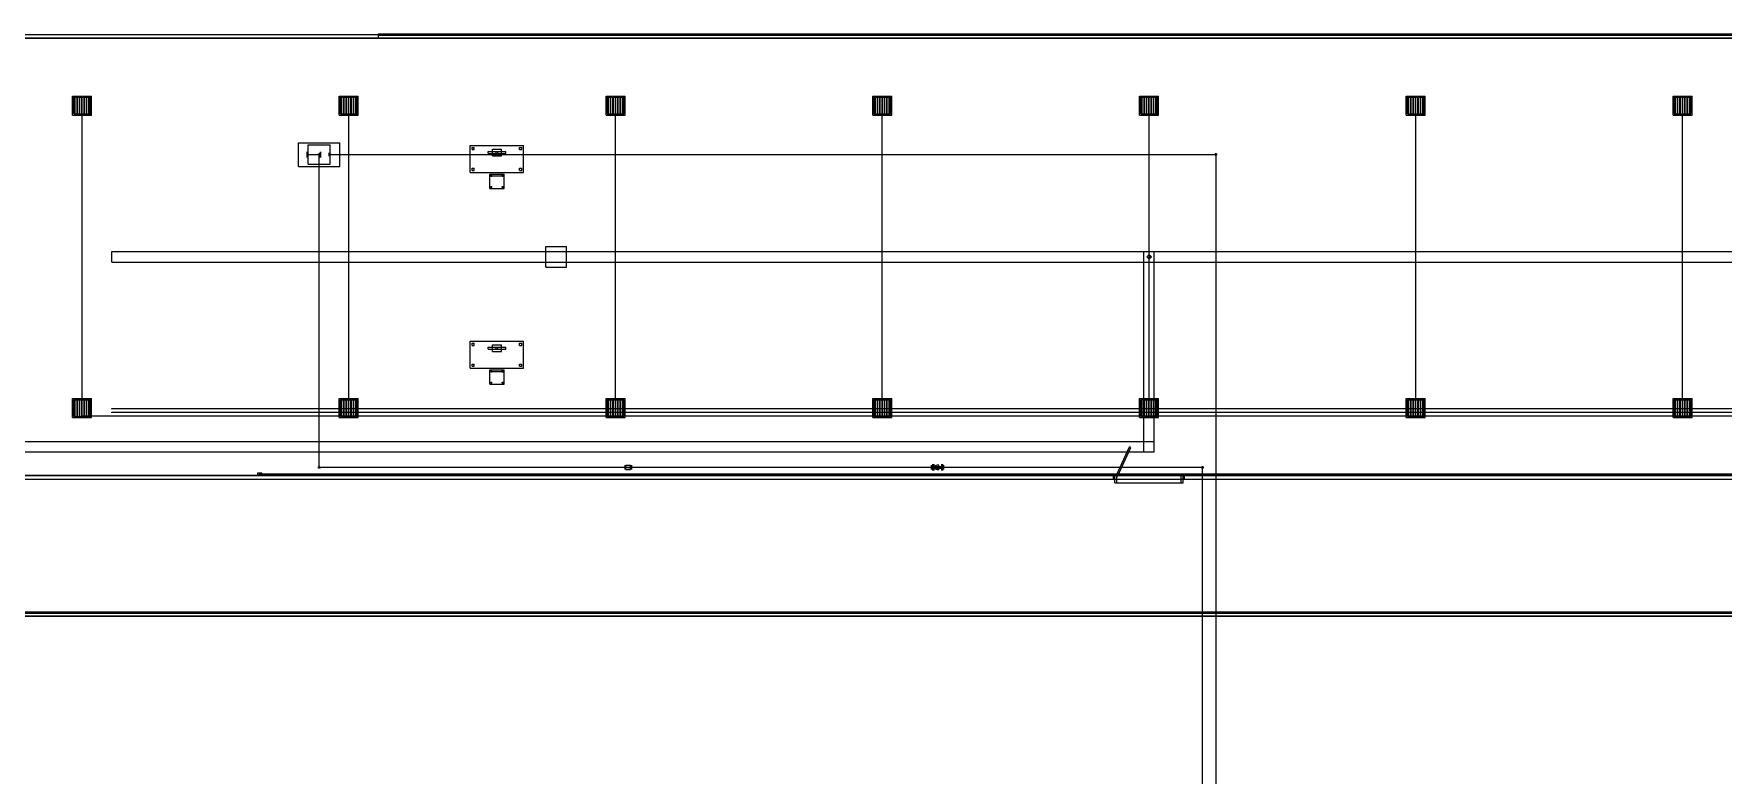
# Model space of a CAD drawing. Header units: millimetres. Extents: x 139000 to 377080, y -238120 to -178478.
# Drawn here: x 220372 to 277372, y -203484 to -178478 of the extents above; entities that cross this region are included whole.
import ezdxf

# ---------------------------------------------------------------- set-up
doc = ezdxf.new("R2010")
doc.units = ezdxf.units.MM

msp = doc.modelspace()

# ---------------------------------------------------------------- linework, layer by layer
at = {"layer": 'electrical'}
for p, q in [((222007.79, -180900), (221992.21, -180900)), ((221992.21, -180900), (222000, -180900)), ((222000, -180900), (222007.79, -180900)), ((222000, -191370), (222000, -180900)), ((231007.79, -180900), (230992.21, -180900)), ((230992.21, -180900), (231000, -180900)), ((231000, -180900), (231007.79, -180900)), ((231000, -191370), (231000, -180900)), ((240007.79, -180900), (239992.21, -180900)), ((239992.21, -180900), (240000, -180900)), ((240000, -180900), (240007.79, -180900)), ((240000, -191370), (240000, -180900)), ((249007.79, -180900), (248992.21, -180900)), ((248992.21, -180900), (249000, -180900)), ((249000, -180900), (249007.79, -180900)), ((249000, -191370), (249000, -180900)), ((258007.79, -180900), (257992.21, -180900)), ((257992.21, -180900), (258000, -180900)), ((258000, -180900), (258007.79, -180900)), ((258000, -191370), (258000, -180900)), ((267007.79, -180900), (266992.21, -180900)), ((266992.21, -180900), (267000, -180900)), ((267000, -180900), (267007.79, -180900)), ((267000, -191370), (267000, -180900)), ((276007.79, -180900), (275992.21, -180900)), ((275992.21, -180900), (276000, -180900)), ((276000, -180900), (276007.79, -180900)), ((276000, -191370), (276000, -180900)), ((222007.79, -191370), (221992.21, -191370)), ((221992.21, -191370), (222000, -191370)), ((222000, -191377.79), (222000, -191362.21)), ((222000, -191362.21), (222000, -191370)), ((222000, -191370), (222000, -191377.79)), ((307550, -191370), (222000, -191370)), ((222000, -191370), (222007.79, -191370)), ((223000, -191141.26), (223000, -191118.74)), ((223000, -191118.74), (223000, -191130)), ((223000, -191130), (223000, -191141.26)), ((293000, -191130), (223000, -191130)), ((223000, -191261.26), (223000, -191238.74)), ((223000, -191238.74), (223000, -191250)), ((223000, -191250), (223000, -191261.26)), ((293000, -191250), (223000, -191250)), ((223000, -191381.26), (223000, -191358.74)), ((223000, -191358.74), (223000, -191370)), ((223000, -191370), (223000, -191381.26)), ((293000, -191370), (223000, -191370)), ((231007.79, -191370), (230992.21, -191370)), ((230992.21, -191370), (231000, -191370)), ((231000, -191370), (231007.79, -191370)), ((240007.79, -191370), (239992.21, -191370)), ((239992.21, -191370), (240000, -191370)), ((240000, -191370), (240007.79, -191370)), ((249007.79, -191370), (248992.21, -191370)), ((248992.21, -191370), (249000, -191370)), ((249000, -191370), (249007.79, -191370)), ((258007.79, -191370), (257992.21, -191370)), ((257992.21, -191370), (258000, -191370)), ((258000, -191370), (258007.79, -191370)), ((267007.79, -191370), (266992.21, -191370)), ((266992.21, -191370), (267000, -191370)), ((267000, -191370), (267007.79, -191370)), ((276007.79, -191370), (275992.21, -191370)), ((275992.21, -191370), (276000, -191370)), ((276000, -191370), (276007.79, -191370)), ((227935, -193350), (227935, -193290)), ((227935, -193290), (228065, -193290)), ((227935, -193350), (228065, -193350)), ((228009, -193320), (227995.5, -193312.21)), ((227995.5, -193312.21), (227995.5, -193327.79)), ((227995.5, -193327.79), (228009, -193320)), ((228000, -193327.79), (228000, -193312.21)), ((228000, -193312.21), (228000, -193320)), ((228000, -193320), (307550, -193320)), ((228000, -193320), (228000, -193327.79)), ((228000, -193320), (228009.72, -193320)), ((228009.72, -193320), (228000, -193320)), ((228065, -193350), (228065, -193290))]:
    msp.add_line(p, q, dxfattribs=at)
at = {"layer": 'hvac'}
for p, q in [((237650, -186350), (237650, -185650)), ((237650, -185650), (238350, -185650)), ((238350, -186350), (238350, -185650)), ((223000, -186175), (223000, -185825)), ((223000, -185825), (293000, -185825)), ((223000, -186175), (293000, -186175)), ((237650, -186350), (238350, -186350)), ((257825, -192575), (257825, -185825)), ((257825, -185825), (258175, -185825)), ((258175, -192575), (258175, -185825)), ((209125, -192225), (258175, -192225)), ((209125, -192575), (258175, -192575)), ((257825, -192575), (258175, -192575)), ((258175, -192575), (258175, -192225))]:
    msp.add_line(p, q, dxfattribs=at)
at = {"layer": 'interiors'}
for p, q in [((208000, -178500), (308000, -178500)), ((307880, -178620), (208120, -178620)), ((208125, -178625), (307875, -178625)), ((232000, -178522.5), (232000, -178477.5)), ((232000, -178477.5), (284000, -178477.5)), ((232000, -178500), (284000, -178500)), ((232000, -178620), (232000, -178500)), ((232000, -178522.5), (284000, -178522.5)), ((232000, -178620), (284000, -178620)), ((235100, -183150), (235100, -182250)), ((235100, -182250), (236900, -182250)), ((235165, -182385), (235165, -182315)), ((235165, -182315), (235235, -182315)), ((235165, -182385), (235235, -182385)), ((235235, -182385), (235235, -182315)), ((235850, -182590), (235850, -182370)), ((235850, -182370), (236150, -182370)), ((236150, -182590), (236150, -182370)), ((236765, -182385), (236765, -182315)), ((236765, -182315), (236835, -182315)), ((236765, -182385), (236835, -182385)), ((236835, -182385), (236835, -182315)), ((236900, -183150), (236900, -182250)), ((235700, -182510), (235700, -182450)), ((235700, -182450), (236300, -182450)), ((235700, -182510), (236300, -182510)), ((235850, -182590), (236150, -182590)), ((235970, -182515), (235970, -182445)), ((235970, -182445), (236030, -182445)), ((235970, -182515), (236030, -182515)), ((236030, -182515), (236030, -182445)), ((236300, -182510), (236300, -182450)), ((235100, -183150), (236900, -183150)), ((235165, -183085), (235165, -183015)), ((235165, -183015), (235235, -183015)), ((235165, -183085), (235235, -183085)), ((235235, -183085), (235235, -183015)), ((235760, -183272.5), (235760, -183207.5)), ((235760, -183207.5), (236240, -183207.5)), ((235760, -183690), (235760, -183210)), ((235760, -183210), (236240, -183210)), ((235760, -183272.5), (236240, -183272.5)), ((235792.5, -183277.5), (235792.5, -183242.5)), ((235792.5, -183242.5), (235827.5, -183242.5)), ((235792.5, -183277.5), (235827.5, -183277.5)), ((235827.5, -183277.5), (235827.5, -183242.5)), ((236172.5, -183277.5), (236172.5, -183242.5)), ((236172.5, -183242.5), (236207.5, -183242.5)), ((236172.5, -183277.5), (236207.5, -183277.5)), ((236207.5, -183277.5), (236207.5, -183242.5)), ((236240, -183272.5), (236240, -183207.5)), ((236240, -183690), (236240, -183210)), ((236765, -183085), (236765, -183015)), ((236765, -183015), (236835, -183015)), ((236765, -183085), (236835, -183085)), ((236835, -183085), (236835, -183015)), ((235760, -183690), (236240, -183690)), ((235792.5, -183657.5), (235792.5, -183622.5)), ((235792.5, -183622.5), (235827.5, -183622.5)), ((235792.5, -183657.5), (235827.5, -183657.5)), ((235827.5, -183657.5), (235827.5, -183622.5)), ((236172.5, -183657.5), (236172.5, -183622.5)), ((236172.5, -183622.5), (236207.5, -183622.5)), ((236172.5, -183657.5), (236207.5, -183657.5)), ((236207.5, -183657.5), (236207.5, -183622.5)), ((235100, -189750), (235100, -188850)), ((235100, -188850), (236900, -188850)), ((235165, -188985), (235165, -188915)), ((235165, -188915), (235235, -188915)), ((235165, -188985), (235235, -188985)), ((235235, -188985), (235235, -188915)), ((235700, -189110), (235700, -189050)), ((235700, -189050), (236300, -189050)), ((235700, -189110), (236300, -189110)), ((235850, -189190), (235850, -188970)), ((235850, -188970), (236150, -188970)), ((235850, -189190), (236150, -189190)), ((235970, -189115), (235970, -189045)), ((235970, -189045), (236030, -189045)), ((235970, -189115), (236030, -189115)), ((236030, -189115), (236030, -189045)), ((236150, -189190), (236150, -188970)), ((236300, -189110), (236300, -189050)), ((236765, -188985), (236765, -188915)), ((236765, -188915), (236835, -188915)), ((236765, -188985), (236835, -188985)), ((236835, -188985), (236835, -188915)), ((236900, -189750), (236900, -188850)), ((235100, -189750), (236900, -189750)), ((235165, -189685), (235165, -189615)), ((235165, -189615), (235235, -189615)), ((235165, -189685), (235235, -189685)), ((235235, -189685), (235235, -189615)), ((235760, -189872.5), (235760, -189807.5)), ((235760, -189807.5), (236240, -189807.5)), ((235760, -190290), (235760, -189810)), ((235760, -189810), (236240, -189810)), ((236240, -189872.5), (236240, -189807.5)), ((236240, -190290), (236240, -189810)), ((236765, -189685), (236765, -189615)), ((236765, -189615), (236835, -189615)), ((236765, -189685), (236835, -189685)), ((236835, -189685), (236835, -189615)), ((235760, -189872.5), (236240, -189872.5)), ((235760, -190290), (236240, -190290)), ((235792.5, -189877.5), (235792.5, -189842.5)), ((235792.5, -189842.5), (235827.5, -189842.5)), ((235792.5, -189877.5), (235827.5, -189877.5)), ((235792.5, -190257.5), (235792.5, -190222.5)), ((235792.5, -190222.5), (235827.5, -190222.5)), ((235792.5, -190257.5), (235827.5, -190257.5)), ((235827.5, -189877.5), (235827.5, -189842.5)), ((235827.5, -190257.5), (235827.5, -190222.5)), ((236172.5, -189877.5), (236172.5, -189842.5)), ((236172.5, -189842.5), (236207.5, -189842.5)), ((236172.5, -189877.5), (236207.5, -189877.5)), ((236172.5, -190257.5), (236172.5, -190222.5)), ((236172.5, -190222.5), (236207.5, -190222.5)), ((236172.5, -190257.5), (236207.5, -190257.5)), ((236207.5, -189877.5), (236207.5, -189842.5)), ((236207.5, -190257.5), (236207.5, -190222.5)), ((256889.61, -193390.49), (257346.04, -192411.68)), ((256930.39, -193409.51), (257386.82, -192430.7)), ((257386.82, -192430.7), (257346.04, -192411.68)), ((208000, -193500), (256800, -193500)), ((208000, -193500), (308000, -193500)), ((307880, -193380), (208120, -193380)), ((256800, -193380), (208120, -193380)), ((208125, -193375), (307875, -193375)), ((256800, -193500), (256800, -193380)), ((256800, -193380), (259200, -193380)), ((256800, -193500), (259200, -193500)), ((256845, -193620), (256845, -193380)), ((256845, -193380), (256915, -193380)), ((256845, -193620), (256915, -193620)), ((256850, -193620), (256850, -193380)), ((256850, -193380), (259150, -193380)), ((256850, -193620), (259150, -193620)), ((256930.39, -193409.51), (256889.61, -193390.49)), ((256915, -193620), (256915, -193380)), ((259085, -193620), (259085, -193380)), ((259085, -193380), (259155, -193380)), ((259085, -193620), (259155, -193620)), ((259150, -193620), (259150, -193380)), ((259155, -193620), (259155, -193380)), ((259200, -193500), (259200, -193380)), ((307880, -193380), (259200, -193380)), ((259200, -193500), (308000, -193500)), ((149000, -198000), (367000, -198000)), ((366880, -198120), (149120, -198120)), ((149125, -198125), (366875, -198125)), ((201320, -197977.5), (314680, -197977.5)), ((201320, -198000), (314680, -198000)), ((201320, -198022.5), (314680, -198022.5)), ((201320, -198120), (314680, -198120))]:
    msp.add_line(p, q, dxfattribs=at)
at = {"layer": 'lighting'}
for p, q in [((221680, -181220), (221680, -180580)), ((221680, -180580), (222320, -180580)), ((221720, -181180), (221720, -180620)), ((221720, -180620), (222280, -180620)), ((221754, -181170), (221754, -180630)), ((221754, -180630), (221766, -180630)), ((221766, -181170), (221766, -180630)), ((221834, -181170), (221834, -180630)), ((221834, -180630), (221846, -180630)), ((221846, -181170), (221846, -180630)), ((221914, -181170), (221914, -180630)), ((221914, -180630), (221926, -180630)), ((221926, -181170), (221926, -180630)), ((221994, -181170), (221994, -180630)), ((221994, -180630), (222006, -180630)), ((222006, -181170), (222006, -180630)), ((222074, -181170), (222074, -180630)), ((222074, -180630), (222086, -180630)), ((222086, -181170), (222086, -180630)), ((222154, -181170), (222154, -180630)), ((222154, -180630), (222166, -180630)), ((222166, -181170), (222166, -180630)), ((222234, -181170), (222234, -180630)), ((222234, -180630), (222246, -180630)), ((222246, -181170), (222246, -180630)), ((222280, -181180), (222280, -180620)), ((222320, -181220), (222320, -180580)), ((230680, -181220), (230680, -180580)), ((230680, -180580), (231320, -180580)), ((230720, -181180), (230720, -180620)), ((230720, -180620), (231280, -180620)), ((230754, -181170), (230754, -180630)), ((230754, -180630), (230766, -180630)), ((230766, -181170), (230766, -180630)), ((230834, -181170), (230834, -180630)), ((230834, -180630), (230846, -180630)), ((230846, -181170), (230846, -180630)), ((230914, -181170), (230914, -180630)), ((230914, -180630), (230926, -180630)), ((230926, -181170), (230926, -180630)), ((230994, -181170), (230994, -180630)), ((230994, -180630), (231006, -180630)), ((231006, -181170), (231006, -180630)), ((231074, -181170), (231074, -180630)), ((231074, -180630), (231086, -180630)), ((231086, -181170), (231086, -180630)), ((231154, -181170), (231154, -180630)), ((231154, -180630), (231166, -180630)), ((231166, -181170), (231166, -180630)), ((231234, -181170), (231234, -180630)), ((231234, -180630), (231246, -180630)), ((231246, -181170), (231246, -180630)), ((231280, -181180), (231280, -180620)), ((231320, -181220), (231320, -180580)), ((239680, -181220), (239680, -180580)), ((239680, -180580), (240320, -180580)), ((239720, -181180), (239720, -180620)), ((239720, -180620), (240280, -180620)), ((239754, -181170), (239754, -180630)), ((239754, -180630), (239766, -180630)), ((239766, -181170), (239766, -180630)), ((239834, -181170), (239834, -180630)), ((239834, -180630), (239846, -180630)), ((239846, -181170), (239846, -180630)), ((239914, -181170), (239914, -180630)), ((239914, -180630), (239926, -180630)), ((239926, -181170), (239926, -180630)), ((239994, -181170), (239994, -180630)), ((239994, -180630), (240006, -180630)), ((240006, -181170), (240006, -180630)), ((240074, -181170), (240074, -180630)), ((240074, -180630), (240086, -180630)), ((240086, -181170), (240086, -180630)), ((240154, -181170), (240154, -180630)), ((240154, -180630), (240166, -180630)), ((240166, -181170), (240166, -180630)), ((240234, -181170), (240234, -180630)), ((240234, -180630), (240246, -180630)), ((240246, -181170), (240246, -180630)), ((240280, -181180), (240280, -180620)), ((240320, -181220), (240320, -180580)), ((248680, -181220), (248680, -180580)), ((248680, -180580), (249320, -180580)), ((248720, -181180), (248720, -180620)), ((248720, -180620), (249280, -180620)), ((248754, -181170), (248754, -180630)), ((248754, -180630), (248766, -180630)), ((248766, -181170), (248766, -180630)), ((248834, -181170), (248834, -180630)), ((248834, -180630), (248846, -180630)), ((248846, -181170), (248846, -180630)), ((248914, -181170), (248914, -180630)), ((248914, -180630), (248926, -180630)), ((248926, -181170), (248926, -180630)), ((248994, -181170), (248994, -180630)), ((248994, -180630), (249006, -180630)), ((249006, -181170), (249006, -180630)), ((249074, -181170), (249074, -180630)), ((249074, -180630), (249086, -180630)), ((249086, -181170), (249086, -180630)), ((249154, -181170), (249154, -180630)), ((249154, -180630), (249166, -180630)), ((249166, -181170), (249166, -180630)), ((249234, -181170), (249234, -180630)), ((249234, -180630), (249246, -180630)), ((249246, -181170), (249246, -180630)), ((249280, -181180), (249280, -180620)), ((249320, -181220), (249320, -180580)), ((257680, -181220), (257680, -180580)), ((257680, -180580), (258320, -180580)), ((257720, -181180), (257720, -180620)), ((257720, -180620), (258280, -180620)), ((257754, -181170), (257754, -180630)), ((257754, -180630), (257766, -180630)), ((257766, -181170), (257766, -180630)), ((257834, -181170), (257834, -180630)), ((257834, -180630), (257846, -180630)), ((257846, -181170), (257846, -180630)), ((257914, -181170), (257914, -180630)), ((257914, -180630), (257926, -180630)), ((257926, -181170), (257926, -180630)), ((257994, -181170), (257994, -180630)), ((257994, -180630), (258006, -180630)), ((258006, -181170), (258006, -180630)), ((258074, -181170), (258074, -180630)), ((258074, -180630), (258086, -180630)), ((258086, -181170), (258086, -180630)), ((258154, -181170), (258154, -180630)), ((258154, -180630), (258166, -180630)), ((258166, -181170), (258166, -180630)), ((258234, -181170), (258234, -180630)), ((258234, -180630), (258246, -180630)), ((258246, -181170), (258246, -180630)), ((258280, -181180), (258280, -180620)), ((258320, -181220), (258320, -180580)), ((266680, -181220), (266680, -180580)), ((266680, -180580), (267320, -180580)), ((266720, -181180), (266720, -180620)), ((266720, -180620), (267280, -180620)), ((266754, -181170), (266754, -180630)), ((266754, -180630), (266766, -180630)), ((266766, -181170), (266766, -180630)), ((266834, -181170), (266834, -180630)), ((266834, -180630), (266846, -180630)), ((266846, -181170), (266846, -180630)), ((266914, -181170), (266914, -180630)), ((266914, -180630), (266926, -180630)), ((266926, -181170), (266926, -180630)), ((266994, -181170), (266994, -180630)), ((266994, -180630), (267006, -180630)), ((267006, -181170), (267006, -180630)), ((267074, -181170), (267074, -180630)), ((267074, -180630), (267086, -180630)), ((267086, -181170), (267086, -180630)), ((267154, -181170), (267154, -180630)), ((267154, -180630), (267166, -180630)), ((267166, -181170), (267166, -180630)), ((267234, -181170), (267234, -180630)), ((267234, -180630), (267246, -180630)), ((267246, -181170), (267246, -180630)), ((267280, -181180), (267280, -180620)), ((267320, -181220), (267320, -180580)), ((275680, -181220), (275680, -180580)), ((275680, -180580), (276320, -180580)), ((275720, -181180), (275720, -180620)), ((275720, -180620), (276280, -180620)), ((275754, -181170), (275754, -180630)), ((275754, -180630), (275766, -180630)), ((275766, -181170), (275766, -180630)), ((275834, -181170), (275834, -180630)), ((275834, -180630), (275846, -180630)), ((275846, -181170), (275846, -180630)), ((275914, -181170), (275914, -180630)), ((275914, -180630), (275926, -180630)), ((275926, -181170), (275926, -180630)), ((275994, -181170), (275994, -180630)), ((275994, -180630), (276006, -180630)), ((276006, -181170), (276006, -180630)), ((276074, -181170), (276074, -180630)), ((276074, -180630), (276086, -180630)), ((276086, -181170), (276086, -180630)), ((276154, -181170), (276154, -180630)), ((276154, -180630), (276166, -180630)), ((276166, -181170), (276166, -180630)), ((276234, -181170), (276234, -180630)), ((276234, -180630), (276246, -180630)), ((276246, -181170), (276246, -180630)), ((276280, -181180), (276280, -180620)), ((276320, -181220), (276320, -180580)), ((221680, -181220), (222320, -181220)), ((221720, -181180), (222280, -181180)), ((221754, -181170), (221766, -181170)), ((221834, -181170), (221846, -181170)), ((221914, -181170), (221926, -181170)), ((221994, -181170), (222006, -181170)), ((222009, -180900), (221995.5, -180892.21)), ((221995.5, -180892.21), (221995.5, -180907.79)), ((221995.5, -180907.79), (222009, -180900)), ((222074, -181170), (222086, -181170)), ((222154, -181170), (222166, -181170)), ((222234, -181170), (222246, -181170)), ((230680, -181220), (231320, -181220)), ((230720, -181180), (231280, -181180)), ((230754, -181170), (230766, -181170)), ((230834, -181170), (230846, -181170)), ((230914, -181170), (230926, -181170)), ((230994, -181170), (231006, -181170)), ((231009, -180900), (230995.5, -180892.21)), ((230995.5, -180892.21), (230995.5, -180907.79)), ((230995.5, -180907.79), (231009, -180900)), ((231074, -181170), (231086, -181170)), ((231154, -181170), (231166, -181170)), ((231234, -181170), (231246, -181170)), ((239680, -181220), (240320, -181220)), ((239720, -181180), (240280, -181180)), ((239754, -181170), (239766, -181170)), ((239834, -181170), (239846, -181170)), ((239914, -181170), (239926, -181170)), ((239994, -181170), (240006, -181170)), ((240009, -180900), (239995.5, -180892.21)), ((239995.5, -180892.21), (239995.5, -180907.79)), ((239995.5, -180907.79), (240009, -180900)), ((240074, -181170), (240086, -181170)), ((240154, -181170), (240166, -181170)), ((240234, -181170), (240246, -181170)), ((248680, -181220), (249320, -181220)), ((248720, -181180), (249280, -181180)), ((248754, -181170), (248766, -181170)), ((248834, -181170), (248846, -181170)), ((248914, -181170), (248926, -181170)), ((248994, -181170), (249006, -181170)), ((249009, -180900), (248995.5, -180892.21)), ((248995.5, -180892.21), (248995.5, -180907.79)), ((248995.5, -180907.79), (249009, -180900)), ((249074, -181170), (249086, -181170)), ((249154, -181170), (249166, -181170)), ((249234, -181170), (249246, -181170)), ((257680, -181220), (258320, -181220)), ((257720, -181180), (258280, -181180)), ((257754, -181170), (257766, -181170)), ((257834, -181170), (257846, -181170)), ((257914, -181170), (257926, -181170)), ((257994, -181170), (258006, -181170)), ((258009, -180900), (257995.5, -180892.21)), ((257995.5, -180892.21), (257995.5, -180907.79)), ((257995.5, -180907.79), (258009, -180900)), ((258074, -181170), (258086, -181170)), ((258154, -181170), (258166, -181170)), ((258234, -181170), (258246, -181170)), ((266680, -181220), (267320, -181220)), ((266720, -181180), (267280, -181180)), ((266754, -181170), (266766, -181170)), ((266834, -181170), (266846, -181170)), ((266914, -181170), (266926, -181170)), ((266994, -181170), (267006, -181170)), ((267009, -180900), (266995.5, -180892.21)), ((266995.5, -180892.21), (266995.5, -180907.79)), ((266995.5, -180907.79), (267009, -180900)), ((267074, -181170), (267086, -181170)), ((267154, -181170), (267166, -181170)), ((267234, -181170), (267246, -181170)), ((275680, -181220), (276320, -181220)), ((275720, -181180), (276280, -181180)), ((275754, -181170), (275766, -181170)), ((275834, -181170), (275846, -181170)), ((275914, -181170), (275926, -181170)), ((275994, -181170), (276006, -181170)), ((276009, -180900), (275995.5, -180892.21)), ((275995.5, -180892.21), (275995.5, -180907.79)), ((275995.5, -180907.79), (276009, -180900)), ((276074, -181170), (276086, -181170)), ((276154, -181170), (276166, -181170)), ((276234, -181170), (276246, -181170)), ((221680, -191420), (221680, -190780)), ((221680, -190780), (222320, -190780)), ((221720, -191380), (221720, -190820)), ((221720, -190820), (222280, -190820)), ((221754, -191370), (221754, -190830)), ((221754, -190830), (221766, -190830)), ((221766, -191370), (221766, -190830)), ((221834, -191370), (221834, -190830)), ((221834, -190830), (221846, -190830)), ((221846, -191370), (221846, -190830)), ((221914, -191370), (221914, -190830)), ((221914, -190830), (221926, -190830)), ((221926, -191370), (221926, -190830)), ((221994, -191370), (221994, -190830)), ((221994, -190830), (222006, -190830)), ((222006, -191370), (222006, -190830)), ((222074, -191370), (222074, -190830)), ((222074, -190830), (222086, -190830)), ((222086, -191370), (222086, -190830)), ((222154, -191370), (222154, -190830)), ((222154, -190830), (222166, -190830)), ((222166, -191370), (222166, -190830)), ((222234, -191370), (222234, -190830)), ((222234, -190830), (222246, -190830)), ((222246, -191370), (222246, -190830)), ((222280, -191380), (222280, -190820)), ((222320, -191420), (222320, -190780)), ((230680, -191420), (230680, -190780)), ((230680, -190780), (231320, -190780)), ((230720, -191380), (230720, -190820)), ((230720, -190820), (231280, -190820)), ((230754, -191370), (230754, -190830)), ((230754, -190830), (230766, -190830)), ((230766, -191370), (230766, -190830)), ((230834, -191370), (230834, -190830)), ((230834, -190830), (230846, -190830)), ((230846, -191370), (230846, -190830)), ((230914, -191370), (230914, -190830)), ((230914, -190830), (230926, -190830)), ((230926, -191370), (230926, -190830)), ((230994, -191370), (230994, -190830)), ((230994, -190830), (231006, -190830)), ((231006, -191370), (231006, -190830)), ((231074, -191370), (231074, -190830)), ((231074, -190830), (231086, -190830)), ((231086, -191370), (231086, -190830)), ((231154, -191370), (231154, -190830)), ((231154, -190830), (231166, -190830)), ((231166, -191370), (231166, -190830)), ((231234, -191370), (231234, -190830)), ((231234, -190830), (231246, -190830)), ((231246, -191370), (231246, -190830)), ((231280, -191380), (231280, -190820)), ((231320, -191420), (231320, -190780)), ((239680, -191420), (239680, -190780)), ((239680, -190780), (240320, -190780)), ((239720, -191380), (239720, -190820)), ((239720, -190820), (240280, -190820)), ((239754, -191370), (239754, -190830)), ((239754, -190830), (239766, -190830)), ((239766, -191370), (239766, -190830)), ((239834, -191370), (239834, -190830)), ((239834, -190830), (239846, -190830)), ((239846, -191370), (239846, -190830)), ((239914, -191370), (239914, -190830)), ((239914, -190830), (239926, -190830)), ((239926, -191370), (239926, -190830)), ((239994, -191370), (239994, -190830)), ((239994, -190830), (240006, -190830)), ((240006, -191370), (240006, -190830)), ((240074, -191370), (240074, -190830)), ((240074, -190830), (240086, -190830)), ((240086, -191370), (240086, -190830)), ((240154, -191370), (240154, -190830)), ((240154, -190830), (240166, -190830)), ((240166, -191370), (240166, -190830)), ((240234, -191370), (240234, -190830)), ((240234, -190830), (240246, -190830)), ((240246, -191370), (240246, -190830)), ((240280, -191380), (240280, -190820)), ((240320, -191420), (240320, -190780)), ((248680, -191420), (248680, -190780)), ((248680, -190780), (249320, -190780)), ((248720, -191380), (248720, -190820)), ((248720, -190820), (249280, -190820)), ((248754, -191370), (248754, -190830)), ((248754, -190830), (248766, -190830)), ((248766, -191370), (248766, -190830)), ((248834, -191370), (248834, -190830)), ((248834, -190830), (248846, -190830)), ((248846, -191370), (248846, -190830)), ((248914, -191370), (248914, -190830)), ((248914, -190830), (248926, -190830)), ((248926, -191370), (248926, -190830)), ((248994, -191370), (248994, -190830)), ((248994, -190830), (249006, -190830)), ((249006, -191370), (249006, -190830)), ((249074, -191370), (249074, -190830)), ((249074, -190830), (249086, -190830)), ((249086, -191370), (249086, -190830)), ((249154, -191370), (249154, -190830)), ((249154, -190830), (249166, -190830)), ((249166, -191370), (249166, -190830)), ((249234, -191370), (249234, -190830)), ((249234, -190830), (249246, -190830)), ((249246, -191370), (249246, -190830)), ((249280, -191380), (249280, -190820)), ((249320, -191420), (249320, -190780)), ((257680, -191420), (257680, -190780)), ((257680, -190780), (258320, -190780)), ((257720, -191380), (257720, -190820)), ((257720, -190820), (258280, -190820)), ((257754, -191370), (257754, -190830)), ((257754, -190830), (257766, -190830)), ((257766, -191370), (257766, -190830)), ((257834, -191370), (257834, -190830)), ((257834, -190830), (257846, -190830)), ((257846, -191370), (257846, -190830)), ((257914, -191370), (257914, -190830)), ((257914, -190830), (257926, -190830)), ((257926, -191370), (257926, -190830)), ((257994, -191370), (257994, -190830)), ((257994, -190830), (258006, -190830)), ((258006, -191370), (258006, -190830)), ((258074, -191370), (258074, -190830)), ((258074, -190830), (258086, -190830)), ((258086, -191370), (258086, -190830)), ((258154, -191370), (258154, -190830)), ((258154, -190830), (258166, -190830)), ((258166, -191370), (258166, -190830)), ((258234, -191370), (258234, -190830)), ((258234, -190830), (258246, -190830)), ((258246, -191370), (258246, -190830)), ((258280, -191380), (258280, -190820)), ((258320, -191420), (258320, -190780)), ((266680, -191420), (266680, -190780)), ((266680, -190780), (267320, -190780)), ((266720, -191380), (266720, -190820)), ((266720, -190820), (267280, -190820)), ((266754, -191370), (266754, -190830)), ((266754, -190830), (266766, -190830)), ((266766, -191370), (266766, -190830)), ((266834, -191370), (266834, -190830)), ((266834, -190830), (266846, -190830)), ((266846, -191370), (266846, -190830)), ((266914, -191370), (266914, -190830)), ((266914, -190830), (266926, -190830)), ((266926, -191370), (266926, -190830)), ((266994, -191370), (266994, -190830)), ((266994, -190830), (267006, -190830)), ((267006, -191370), (267006, -190830)), ((267074, -191370), (267074, -190830)), ((267074, -190830), (267086, -190830)), ((267086, -191370), (267086, -190830)), ((267154, -191370), (267154, -190830)), ((267154, -190830), (267166, -190830)), ((267166, -191370), (267166, -190830)), ((267234, -191370), (267234, -190830)), ((267234, -190830), (267246, -190830)), ((267246, -191370), (267246, -190830)), ((267280, -191380), (267280, -190820)), ((267320, -191420), (267320, -190780)), ((275680, -191420), (275680, -190780)), ((275680, -190780), (276320, -190780)), ((275720, -191380), (275720, -190820)), ((275720, -190820), (276280, -190820)), ((275754, -191370), (275754, -190830)), ((275754, -190830), (275766, -190830)), ((275766, -191370), (275766, -190830)), ((275834, -191370), (275834, -190830)), ((275834, -190830), (275846, -190830)), ((275846, -191370), (275846, -190830)), ((275914, -191370), (275914, -190830)), ((275914, -190830), (275926, -190830)), ((275926, -191370), (275926, -190830)), ((275994, -191370), (275994, -190830)), ((275994, -190830), (276006, -190830)), ((276006, -191370), (276006, -190830)), ((276074, -191370), (276074, -190830)), ((276074, -190830), (276086, -190830)), ((276086, -191370), (276086, -190830)), ((276154, -191370), (276154, -190830)), ((276154, -190830), (276166, -190830)), ((276166, -191370), (276166, -190830)), ((276234, -191370), (276234, -190830)), ((276234, -190830), (276246, -190830)), ((276246, -191370), (276246, -190830)), ((276280, -191380), (276280, -190820)), ((276320, -191420), (276320, -190780)), ((221680, -191420), (222320, -191420)), ((221720, -191380), (222280, -191380)), ((221754, -191370), (221766, -191370)), ((221834, -191370), (221846, -191370)), ((221914, -191370), (221926, -191370)), ((221994, -191370), (222006, -191370)), ((222009, -191100), (221995.5, -191092.21)), ((221995.5, -191092.21), (221995.5, -191107.79)), ((221995.5, -191107.79), (222009, -191100)), ((222074, -191370), (222086, -191370)), ((222154, -191370), (222166, -191370)), ((222234, -191370), (222246, -191370)), ((230680, -191420), (231320, -191420)), ((230720, -191380), (231280, -191380)), ((230754, -191370), (230766, -191370)), ((230834, -191370), (230846, -191370)), ((230914, -191370), (230926, -191370)), ((230994, -191370), (231006, -191370)), ((231009, -191100), (230995.5, -191092.21)), ((230995.5, -191092.21), (230995.5, -191107.79)), ((230995.5, -191107.79), (231009, -191100)), ((231074, -191370), (231086, -191370)), ((231154, -191370), (231166, -191370)), ((231234, -191370), (231246, -191370)), ((239680, -191420), (240320, -191420)), ((239720, -191380), (240280, -191380)), ((239754, -191370), (239766, -191370)), ((239834, -191370), (239846, -191370)), ((239914, -191370), (239926, -191370)), ((239994, -191370), (240006, -191370)), ((240009, -191100), (239995.5, -191092.21)), ((239995.5, -191092.21), (239995.5, -191107.79)), ((239995.5, -191107.79), (240009, -191100)), ((240074, -191370), (240086, -191370)), ((240154, -191370), (240166, -191370)), ((240234, -191370), (240246, -191370)), ((248680, -191420), (249320, -191420)), ((248720, -191380), (249280, -191380)), ((248754, -191370), (248766, -191370)), ((248834, -191370), (248846, -191370)), ((248914, -191370), (248926, -191370)), ((248994, -191370), (249006, -191370)), ((249009, -191100), (248995.5, -191092.21)), ((248995.5, -191092.21), (248995.5, -191107.79)), ((248995.5, -191107.79), (249009, -191100)), ((249074, -191370), (249086, -191370)), ((249154, -191370), (249166, -191370)), ((249234, -191370), (249246, -191370)), ((257680, -191420), (258320, -191420)), ((257720, -191380), (258280, -191380)), ((257754, -191370), (257766, -191370)), ((257834, -191370), (257846, -191370)), ((257914, -191370), (257926, -191370)), ((257994, -191370), (258006, -191370)), ((258009, -191100), (257995.5, -191092.21)), ((257995.5, -191092.21), (257995.5, -191107.79)), ((257995.5, -191107.79), (258009, -191100)), ((258074, -191370), (258086, -191370)), ((258154, -191370), (258166, -191370)), ((258234, -191370), (258246, -191370)), ((266680, -191420), (267320, -191420)), ((266720, -191380), (267280, -191380)), ((266754, -191370), (266766, -191370)), ((266834, -191370), (266846, -191370)), ((266914, -191370), (266926, -191370)), ((266994, -191370), (267006, -191370)), ((267009, -191100), (266995.5, -191092.21)), ((266995.5, -191092.21), (266995.5, -191107.79)), ((266995.5, -191107.79), (267009, -191100)), ((267074, -191370), (267086, -191370)), ((267154, -191370), (267166, -191370)), ((267234, -191370), (267246, -191370)), ((275680, -191420), (276320, -191420)), ((275720, -191380), (276280, -191380)), ((275754, -191370), (275766, -191370)), ((275834, -191370), (275846, -191370)), ((275914, -191370), (275926, -191370)), ((275994, -191370), (276006, -191370)), ((276009, -191100), (275995.5, -191092.21)), ((275995.5, -191092.21), (275995.5, -191107.79)), ((275995.5, -191107.79), (276009, -191100)), ((276074, -191370), (276086, -191370)), ((276154, -191370), (276166, -191370)), ((276234, -191370), (276246, -191370))]:
    msp.add_line(p, q, dxfattribs=at)
at = {"layer": 'sensors'}
for p, q in [((258000, -185920), (257920, -186000)), ((257920, -186000), (258000, -186080)), ((258080, -186000), (258000, -185920)), ((258000, -186080), (258080, -186000)), ((258000, -186000), (258065, -186000)), ((258065, -186000), (258000, -186000)), ((240320, -193100), (240320, -193025)), ((240320, -193025), (240320, -193100)), ((240320, -193100), (240540, -193100)), ((240320, -193100), (240320, -193175)), ((240320, -193175), (240320, -193100)), ((240350, -193170), (240350, -193030)), ((240350, -193030), (240510, -193030)), ((240350, -193170), (240510, -193170)), ((240510, -193170), (240510, -193030)), ((240540, -193100), (240540, -193025)), ((240540, -193025), (240540, -193100)), ((240540, -193100), (240540, -193175)), ((240540, -193175), (240540, -193100))]:
    msp.add_line(p, q, dxfattribs=at)
at = {"layer": 'water'}
for p, q in [((229300, -182950), (229300, -182150)), ((229300, -182150), (230700, -182150)), ((229625, -182875), (229625, -182225)), ((229625, -182225), (230375, -182225)), ((230375, -182875), (230375, -182225)), ((230700, -182950), (230700, -182150)), ((229300, -182950), (230700, -182950)), ((229600, -182491.22), (229600, -182454.89)), ((229600, -182454.89), (229600, -182550)), ((229600, -182608.78), (229600, -182491.22)), ((229600, -182550), (230050, -182550)), ((229600, -182550), (229600, -182645.11)), ((229600, -182645.11), (229600, -182608.78)), ((229625, -182875), (230375, -182875)), ((229950, -182550), (230025, -182506.7)), ((230025, -182593.3), (229950, -182550)), ((230043.3, -182550), (229956.7, -182550)), ((229956.7, -182550), (230000, -182550)), ((230000, -182550), (230043.3, -182550)), ((230000, -193100), (230000, -182550)), ((230000, -182550), (230054, -182550)), ((230054, -182550), (230000, -182550)), ((230025, -182506.7), (230025, -182593.3)), ((230050, -182491.22), (230050, -182454.89)), ((230050, -182454.89), (230050, -182550)), ((230050, -182608.78), (230050, -182491.22)), ((230050, -182550), (230050, -182645.11)), ((230050, -182645.11), (230050, -182608.78)), ((230400, -182550), (230325, -182506.7)), ((230325, -182506.7), (230325, -182593.3)), ((230325, -182593.3), (230400, -182550)), ((230350, -182593.3), (230350, -182506.7)), ((230350, -182506.7), (230350, -182550)), ((230350, -182550), (260250, -182550)), ((230350, -182550), (230350, -182593.3)), ((230350, -182550), (230404, -182550)), ((230404, -182550), (230350, -182550)), ((260293.3, -182550), (260206.7, -182550)), ((260206.7, -182550), (260250, -182550)), ((260250, -182593.3), (260250, -182506.7)), ((260250, -182506.7), (260250, -182550)), ((260250, -182550), (260250, -182593.3)), ((260250, -182550), (260250, -220500)), ((260250, -182550), (260293.3, -182550)), ((260250, -182550), (260304, -182550)), ((260304, -182550), (260250, -182550)), ((230043.3, -193100), (229956.7, -193100)), ((229956.7, -193100), (230000, -193100)), ((230000, -193143.3), (230000, -193056.7)), ((230000, -193056.7), (230000, -193100)), ((230000, -193100), (230000, -193143.3)), ((259800, -193100), (230000, -193100)), ((230000, -193100), (230043.3, -193100)), ((230000, -193100), (230054, -193100)), ((230054, -193100), (230000, -193100)), ((250660, -193100), (250660, -193025)), ((250660, -193025), (250660, -193100)), ((250660, -193100), (251060, -193100)), ((250660, -193100), (250660, -193175)), ((250660, -193175), (250660, -193100)), ((250670, -193125), (250670, -193075)), ((250670, -193075), (251050, -193075)), ((250670, -193125), (251050, -193125)), ((250710, -193035.34), (250710, -192995.38)), ((250710, -192995.38), (250710, -193100)), ((250710, -193164.66), (250710, -193035.34)), ((250710, -193100), (250735, -193100)), ((250710, -193100), (250710, -193204.62)), ((250710, -193204.62), (250710, -193164.66)), ((250735, -193035.34), (250735, -192995.38)), ((250735, -192995.38), (250735, -193100)), ((250735, -193164.66), (250735, -193035.34)), ((250735, -193100), (250735, -193204.62)), ((250735, -193204.62), (250735, -193164.66)), ((250887.81, -193014.4), (250787.19, -193047.1)), ((250787.19, -193047.1), (250787.19, -193152.9)), ((250787.19, -193152.9), (250887.81, -193185.6)), ((250950, -193100), (250887.81, -193014.4)), ((250887.81, -193185.6), (250950, -193100)), ((251010, -193035.34), (251010, -192995.38)), ((251010, -192995.38), (251010, -193100)), ((251010, -193164.66), (251010, -193035.34)), ((251010, -193100), (251035, -193100)), ((251010, -193100), (251010, -193204.62)), ((251010, -193204.62), (251010, -193164.66)), ((251035, -193035.34), (251035, -192995.38)), ((251035, -192995.38), (251035, -193100)), ((251035, -193164.66), (251035, -193035.34)), ((251035, -193100), (251035, -193204.62)), ((251035, -193204.62), (251035, -193164.66)), ((251050, -193125), (251050, -193075)), ((251060, -193100), (251060, -193025)), ((251060, -193025), (251060, -193100)), ((251060, -193100), (251060, -193175)), ((251060, -193175), (251060, -193100)), ((259843.3, -193100), (259756.7, -193100)), ((259756.7, -193100), (259800, -193100)), ((259800, -193143.3), (259800, -193056.7)), ((259800, -193056.7), (259800, -193100)), ((259800, -193100), (259843.3, -193100)), ((259800, -221500), (259800, -193100)), ((259800, -193100), (259800, -193143.3)), ((259800, -193100), (259854, -193100)), ((259854, -193100), (259800, -193100))]:
    msp.add_line(p, q, dxfattribs=at)

doc.saveas('drawing.dxf')
